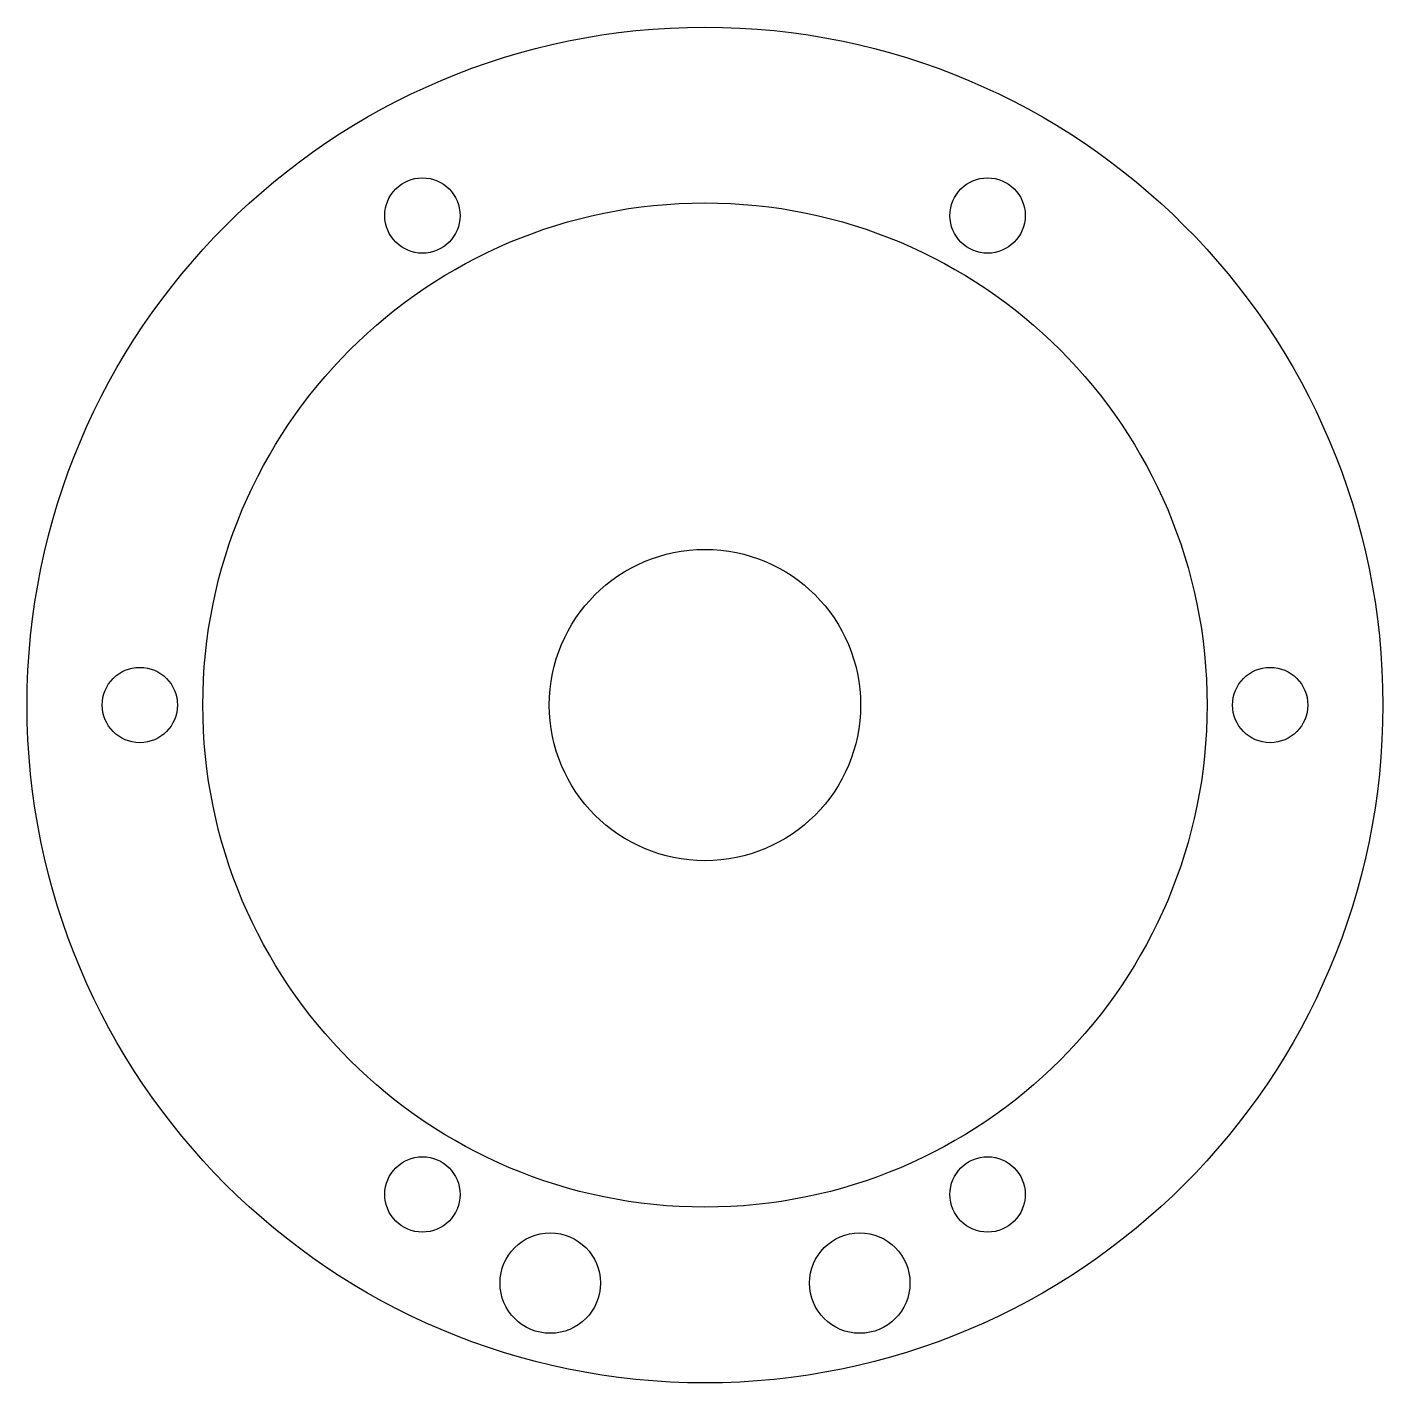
# Model space of a CAD drawing. Header units: millimetres. Extents: x 3150.6 to 3204.6, y 1697.8 to 1751.8.
import ezdxf

# ---------------------------------------------------------------- set-up
doc = ezdxf.new("R2010")
doc.units = ezdxf.units.MM

msp = doc.modelspace()

# ---------------------------------------------------------------- linework, layer by layer
for centre, radius in [((3177.598, 1724.822), 27), ((3166.343, 1744.317), 1.5), ((3188.854, 1744.317), 1.5), ((3177.598, 1724.822), 6.2), ((3155.088, 1724.822), 1.5), ((3200.109, 1724.822), 1.5), ((3166.343, 1705.328), 1.5), ((3188.854, 1705.328), 1.5), ((3171.435, 1701.796), 2), ((3183.762, 1701.796), 2)]:
    msp.add_circle(centre, radius)
at = {"color": 1}
msp.add_circle((3177.598, 1724.822), 20, dxfattribs=at)

doc.saveas('drawing.dxf')
